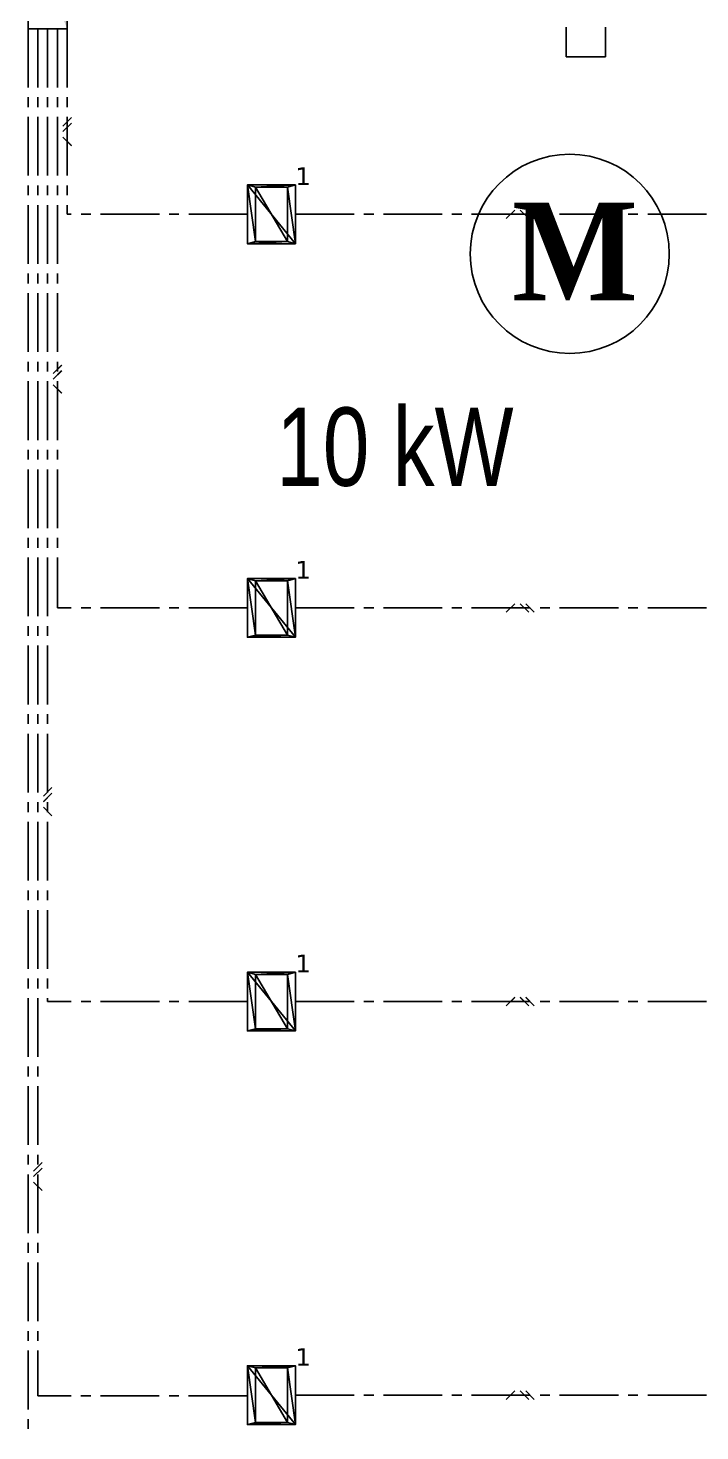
# Model space of a CAD drawing. Extents: x -8 to 729, y -363 to 534.
# Drawn here: x 402.13 to 408.99, y 18.32 to 32.65 of the extents above; entities that cross this region are included whole.
import ezdxf

# ---------------------------------------------------------------- set-up
doc = ezdxf.new("R2010")
doc.units = 0
doc.header["$LTSCALE"] = 0.8
doc.header["$MEASUREMENT"] = 0
doc.linetypes.add('CENTER2', pattern=[1.125, 0.75, -0.125, 0.125, -0.125])
doc.layers.get('0').update_dxf_attribs({"color": 3, "linetype": 'CONTINUOUS'})
for name, color, linetype in [('0_FIOS', 3, 'CONTINUOUS'), ('Desenho base', 7, 'CONTINUOUS'), ('ilum', 2, 'CONTINUOUS'), ('iluminação', 2, 'CONTINUOUS'), ('Quadros', 170, 'CONTINUOUS')]:
    doc.layers.add(name, color=color, linetype=linetype)
doc.layers.add('DLX_BLD1_LUM', color=7, linetype='CONTINUOUS', true_color=0xffd400)
doc.layers.add('DLX_BLD1_LUMKEY_IDX', color=7, linetype='CONTINUOUS', true_color=0x969696)
doc.styles.add('ROMANS', font='romans', dxfattribs={"width": 0.9})
doc.styles.add('TableTextStyle', font='')
doc.styles.add('TXP', font='txp')
doc.styles.get('TableTextStyle').set_extended_font_data('VERDANA.TTF')

# ---------------------------------------------------------------- blocks, each defined once
blk = doc.blocks.new('QUAD')
for p, q in [((0, 0), (0, 0.4)), ((0, 0.4), (1, 0.4)), ((1, 0.4), (1, 0)), ((1, 0), (0, 0))]:
    blk.add_line(p, q)
blk.add_solid([(0, 0.4), (1, 0.4), (1, 0), (1, 0.4)])
blk = doc.blocks.new('6449_2_0')
mesh = blk.add_polyface()
corners = [(-0.245, 0.3), (-0.245, -0.3, -0.085), (-0.245, -0.3), (-0.245, -0.3, -0.085), (-0.245, 0.3), (-0.245, 0.3, -0.085), (-0.245, -0.3), (0.245, -0.3, -0.085), (0.245, -0.3), (0.245, -0.3, -0.085), (-0.245, -0.3), (-0.245, -0.3, -0.085), (0.245, -0.3), (0.245, 0.3, -0.085), (0.245, 0.3), (0.245, 0.3, -0.085), (0.245, -0.3), (0.245, -0.3, -0.085), (0.245, 0.3), (-0.245, 0.3, -0.085), (-0.245, 0.3), (-0.245, 0.3, -0.085), (0.245, 0.3), (0.245, 0.3, -0.085), (0.245, -0.3, -0.085), (0.164, 0.278, -0.085), (0.245, 0.3, -0.085), (0.245, 0.3, -0.085), (-0.164, 0.278, -0.085), (-0.245, 0.3, -0.085), (0.245, 0.3, -0.085), (0.164, 0.278, -0.085), (-0.164, 0.278, -0.085), (0.245, -0.3, -0.085), (0.164, -0.278, -0.085), (0.164, 0.278, -0.085), (-0.245, -0.3, -0.085), (0.164, -0.278, -0.085), (0.245, -0.3, -0.085), (-0.245, -0.3, -0.085), (-0.164, -0.278, -0.085), (0.164, -0.278, -0.085), (-0.245, 0.3, -0.085), (-0.164, -0.278, -0.085), (-0.245, -0.3, -0.085), (-0.164, -0.278, -0.085), (-0.245, 0.3, -0.085), (-0.164, 0.278, -0.085), (-0.245, 0.3), (0.245, -0.3), (0.245, 0.3), (0.245, -0.3), (-0.245, 0.3), (-0.245, -0.3)]
mesh.append_faces([[corners[k] for k in face] for face in [(0, 1, 2), (3, 4, 5), (6, 7, 8), (9, 10, 11), (12, 13, 14), (15, 16, 17), (18, 19, 20), (21, 22, 23), (24, 25, 26), (27, 28, 29), (30, 31, 32), (33, 34, 35), (36, 37, 38), (39, 40, 41), (42, 43, 44), (45, 46, 47), (48, 49, 50), (51, 52, 53)]])
blk = doc.blocks.new('6449_2_1')
mesh = blk.add_polyface()
corners = [(0.164, -0.278, -0.085), (-0.164, 0.278, -0.085), (0.164, 0.278, -0.085), (-0.164, 0.278, -0.085), (0.164, -0.278, -0.085), (-0.164, -0.278, -0.085)]
mesh.append_faces([[corners[k] for k in face] for face in [(0, 1, 2), (3, 4, 5)]])
blk = doc.blocks.new('MONO')
at = {"layer": '0_FIOS'}
for p, q in [((-3.36, -0.78), (-1.8, 0.78)), ((0.78, -0.78), (-0.78, 0.78)), ((1.8, -0.78), (0.24, 0.78))]:
    blk.add_line(p, q, dxfattribs=at)

msp = doc.modelspace()

# ---------------------------------------------------------------- linework, layer by layer
at = {"layer": 'Desenho base', "color": 7}
msp.add_lwpolyline([(407.629, 32.656), (407.629, 32.356), (408.029, 32.356), (408.029, 32.656)], dxfattribs=at)
msp.add_circle((407.664, 30.342), 1.017, dxfattribs=at)
at = {"layer": 'ilum', "linetype": 'CENTER2'}
for p, q in [((402.129, 32.641), (402.129, 14.664)), ((402.229, 32.641), (402.229, 18.68)), ((402.329, 32.641), (402.329, 22.706)), ((402.429, 32.641), (402.429, 26.726)), ((402.529, 32.641), (402.529, 30.746)), ((404.371, 30.746, 5.515), (402.529, 30.746)), ((404.861, 30.746, 5.515), (409.543, 30.746, 5.515)), ((404.371, 26.726, 5.515), (402.429, 26.726)), ((404.861, 26.726, 5.515), (409.543, 26.726, 5.515)), ((404.371, 22.706, 5.515), (402.329, 22.706)), ((404.861, 22.706, 5.515), (409.543, 22.706, 5.515)), ((404.37, 18.68), (402.229, 18.68)), ((404.861, 18.686, 5.515), (409.543, 18.686, 5.515))]:
    msp.add_line(p, q, dxfattribs=at)
at = {"layer": 'ilum'}
for p, q in [((402.486, 31.648), (402.573, 31.734)), ((402.486, 31.591), (402.573, 31.678)), ((402.573, 31.448), (402.486, 31.535)), ((407.015, 30.702, 5.515), (407.102, 30.789, 5.515)), ((407.158, 30.789, 5.515), (407.245, 30.702, 5.515)), ((407.215, 30.789, 5.515), (407.302, 30.702, 5.515)), ((402.386, 29.119), (402.473, 29.206)), ((402.386, 29.062), (402.473, 29.149)), ((402.473, 28.919), (402.386, 29.006)), ((407.015, 26.682, 5.515), (407.102, 26.769, 5.515)), ((407.158, 26.769, 5.515), (407.245, 26.682, 5.515)), ((407.215, 26.769, 5.515), (407.302, 26.682, 5.515)), ((402.286, 24.804), (402.373, 24.891)), ((402.286, 24.747), (402.373, 24.834)), ((402.373, 24.604), (402.286, 24.691)), ((407.015, 22.662, 5.515), (407.102, 22.749, 5.515)), ((407.158, 22.749, 5.515), (407.245, 22.662, 5.515)), ((407.215, 22.749, 5.515), (407.302, 22.662, 5.515)), ((402.186, 20.975), (402.273, 21.062)), ((402.186, 20.918), (402.273, 21.005)), ((402.273, 20.775), (402.186, 20.862)), ((407.015, 18.642, 5.515), (407.102, 18.729, 5.515)), ((407.158, 18.729, 5.515), (407.245, 18.642, 5.515)), ((407.215, 18.729, 5.515), (407.302, 18.642, 5.515))]:
    msp.add_line(p, q, dxfattribs=at)

# ---------------------------------------------------------------- block references
at = {"layer": 'DLX_BLD1_LUM', "rotation": 180}
for name, p in [('6449_2_0', (404.616, 30.746, 5.6)), ('6449_2_0', (404.616, 30.746, 5.6)), ('6449_2_1', (404.616, 30.746, 5.6)), ('6449_2_1', (404.616, 30.746, 5.6)), ('6449_2_0', (404.616, 26.726, 5.6)), ('6449_2_0', (404.616, 26.726, 5.6)), ('6449_2_1', (404.616, 26.726, 5.6)), ('6449_2_1', (404.616, 26.726, 5.6)), ('6449_2_0', (404.616, 22.706, 5.6)), ('6449_2_0', (404.616, 22.706, 5.6)), ('6449_2_1', (404.616, 22.706, 5.6)), ('6449_2_1', (404.616, 22.706, 5.6)), ('6449_2_0', (404.616, 18.686, 5.6)), ('6449_2_0', (404.616, 18.686, 5.6)), ('6449_2_1', (404.616, 18.686, 5.6)), ('6449_2_1', (404.616, 18.686, 5.6))]:
    msp.add_blockref(name, p, dxfattribs=at)
at = {"layer": 'iluminação', "xscale": 0.05560094617944675, "yscale": 0.05560094617944675, "zscale": 0.05560094617944675, "rotation": 90}
for p in [(402.529, 31.634), (402.429, 29.106), (402.329, 24.791), (402.229, 20.962)]:
    msp.add_blockref('MONO', p, dxfattribs=at)
at = {"layer": 'iluminação', "xscale": 0.05560094617944675, "yscale": 0.05560094617944675, "zscale": 0.05560094617944675}
for p in [(407.202, 30.746, 5.515), (407.202, 26.726, 5.515), (407.202, 22.706, 5.515), (407.202, 18.686, 5.515)]:
    msp.add_blockref('MONO', p, dxfattribs=at)
at = {"layer": 'Quadros', "ltscale": 0.5, "xscale": -1, "rotation": 269.9999999999873}
msp.add_blockref('QUAD', (402.129, 32.641), dxfattribs=at)

# ---------------------------------------------------------------- texts
at = {"layer": 'Desenho base', "color": 7, "style": 'TXP', "width": 0.8}
msp.add_text('10 kW', height=0.8, dxfattribs=at).set_placement((404.665, 27.973))
at = {"layer": 'Desenho base', "color": 7, "insert": (407.076, 30.866), "char_height": 1, "width": 0.33332, "attachment_point": 1, "style": 'ROMANS'}
msp.add_mtext('{\\fTimes New Roman|b1|i0|c0|p18;M}', dxfattribs=at)
at = {"layer": 'DLX_BLD1_LUMKEY_IDX', "style": 'TableTextStyle'}
for p in [(404.861, 31.046, 5.6), (404.861, 27.026, 5.6), (404.861, 23.006, 5.6), (404.861, 18.986, 5.6)]:
    msp.add_text('1', height=0.18, dxfattribs=at).set_placement(p)

doc.saveas('drawing.dxf')
